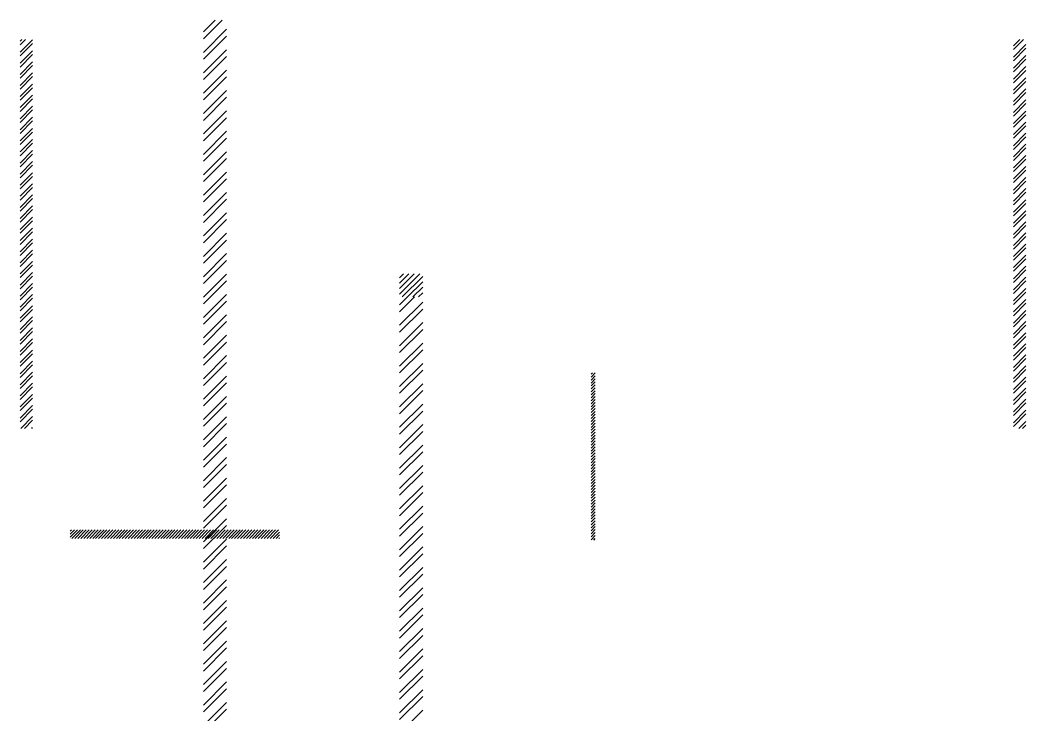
# Paper-space layout 'Layout1' of a CAD drawing. Extents: x -542 to 3071708, y -2912 to 2371007.
# Drawn here: x 143180 to 744430, y 514540 to 930078 of the extents above; entities that cross this region are included whole.
import ezdxf

# ---------------------------------------------------------------- set-up
doc = ezdxf.new("R2010")
doc.units = 0
doc.header["$LTSCALE"] = 500
doc.layers.get('0').update_dxf_attribs({"linetype": 'CONTINUOUS'})
doc.layers.add('FORM', color=1, linetype='CONTINUOUS')

# ---------------------------------------------------------------- blocks, each defined once
blk = doc.blocks.new('*X')
at = {"color": 0}
for p, q in [((2863.6, 18375.7), (2882.3, 18394.4)), ((2863.6, 18331.6), (2926.5, 18394.4)), ((2863.6, 18243.2), (3013.6, 18393.2)), ((14738.6, 18318.3), (14814.7, 18394.4)), ((14738.6, 18274.1), (14858.9, 18394.4)), ((2863.6, 18199), (3013.6, 18349)), ((14738.6, 18185.7), (14888.6, 18335.7)), ((2863.6, 18110.6), (3013.6, 18260.6)), ((14738.6, 18141.5), (14888.6, 18291.5)), ((2863.6, 18066.4), (3013.6, 18216.4)), ((14738.6, 18053.2), (14888.6, 18203.2)), ((2863.6, 17978), (3013.6, 18128)), ((14738.6, 18009), (14888.6, 18159)), ((2863.6, 17933.8), (3013.6, 18083.8)), ((14738.6, 17920.6), (14888.6, 18070.6)), ((2863.6, 17845.4), (3013.6, 17995.4)), ((14738.6, 17876.4), (14888.6, 18026.4)), ((2863.6, 17801.2), (3013.6, 17951.2)), ((14738.6, 17788), (14888.6, 17938)), ((2863.6, 17712.8), (3013.6, 17862.8)), ((14738.6, 17743.8), (14888.6, 17893.8)), ((2863.6, 17668.6), (3013.6, 17818.6)), ((14738.6, 17655.4), (14888.6, 17805.4)), ((2863.6, 17580.3), (3013.6, 17730.3)), ((14738.6, 17611.2), (14888.6, 17761.2)), ((2863.6, 17536.1), (3013.6, 17686.1)), ((14738.6, 17522.8), (14888.6, 17672.8)), ((2863.6, 17447.7), (3013.6, 17597.7)), ((14738.6, 17478.6), (14888.6, 17628.6)), ((2863.6, 17403.5), (3013.6, 17553.5)), ((14738.6, 17390.2), (14888.6, 17540.2)), ((2863.6, 17315.1), (3013.6, 17465.1)), ((14738.6, 17346), (14888.6, 17496)), ((2863.6, 17270.9), (3013.6, 17420.9)), ((14738.6, 17257.7), (14888.6, 17407.7)), ((2863.6, 17182.5), (3013.6, 17332.5)), ((14738.6, 17213.5), (14888.6, 17363.5)), ((2863.6, 17138.3), (3013.6, 17288.3)), ((14738.6, 17125.1), (14888.6, 17275.1)), ((2863.6, 17049.9), (3013.6, 17199.9)), ((14738.6, 17080.9), (14888.6, 17230.9)), ((2863.6, 17005.7), (3013.6, 17155.7)), ((14738.6, 16992.5), (14888.6, 17142.5)), ((2863.6, 16917.3), (3013.6, 17067.3)), ((14738.6, 16948.3), (14888.6, 17098.3)), ((2863.6, 16873.1), (3013.6, 17023.1)), ((14738.6, 16859.9), (14888.6, 17009.9)), ((2863.6, 16784.8), (3013.6, 16934.8)), ((14738.6, 16815.7), (14888.6, 16965.7)), ((2863.6, 16740.6), (3013.6, 16890.6)), ((14738.6, 16727.3), (14888.6, 16877.3)), ((2863.6, 16652.2), (3013.6, 16802.2)), ((14738.6, 16683.1), (14888.6, 16833.1)), ((2863.6, 16608), (3013.6, 16758)), ((14738.6, 16594.7), (14888.6, 16744.7)), ((2863.6, 16519.6), (3013.6, 16669.6)), ((14738.6, 16550.6), (14888.6, 16700.6)), ((2863.6, 16475.4), (3013.6, 16625.4)), ((14738.6, 16462.2), (14888.6, 16612.2)), ((2863.6, 16387), (3013.6, 16537)), ((14738.6, 16418), (14888.6, 16568)), ((2863.6, 16342.8), (3013.6, 16492.8)), ((14738.6, 16329.6), (14888.6, 16479.6)), ((2863.6, 16254.4), (3013.6, 16404.4)), ((14738.6, 16285.4), (14888.6, 16435.4)), ((2863.6, 16210.2), (3013.6, 16360.2)), ((14738.6, 16197), (14888.6, 16347)), ((14738.6, 16152.8), (14888.6, 16302.8)), ((2863.6, 16121.8), (3013.6, 16271.8)), ((2863.6, 16077.7), (3013.6, 16227.7)), ((14738.6, 16064.4), (14888.6, 16214.4)), ((14738.6, 16020.2), (14888.6, 16170.2)), ((2863.6, 15989.3), (3013.6, 16139.3)), ((2863.6, 15945.1), (3013.6, 16095.1)), ((14738.6, 15931.8), (14888.6, 16081.8)), ((14738.6, 15887.6), (14888.6, 16037.6)), ((2863.6, 15856.7), (3013.6, 16006.7)), ((2863.6, 15812.5), (3013.6, 15962.5)), ((14738.6, 15799.3), (14888.6, 15949.3)), ((14738.6, 15755.1), (14888.6, 15905.1)), ((2863.6, 15724.1), (3013.6, 15874.1)), ((2863.6, 15679.9), (3013.6, 15829.9)), ((14738.6, 15666.7), (14888.6, 15816.7)), ((14738.6, 15622.5), (14888.6, 15772.5)), ((2863.6, 15591.5), (3013.6, 15741.5)), ((2863.6, 15547.3), (3013.6, 15697.3)), ((14738.6, 15534.1), (14888.6, 15684.1)), ((14738.6, 15489.9), (14888.6, 15639.9)), ((2863.6, 15458.9), (3013.6, 15608.9)), ((2863.6, 15414.7), (3013.6, 15564.7)), ((14738.6, 15401.5), (14888.6, 15551.5)), ((14738.6, 15357.3), (14888.6, 15507.3)), ((2863.6, 15326.3), (3013.6, 15476.3)), ((2863.6, 15282.2), (3013.6, 15432.2)), ((14738.6, 15268.9), (14888.6, 15418.9)), ((14738.6, 15224.7), (14888.6, 15374.7)), ((2863.6, 15193.8), (3013.6, 15343.8)), ((2863.6, 15149.6), (3013.6, 15299.6)), ((14738.6, 15136.3), (14888.6, 15286.3)), ((14738.6, 15092.1), (14888.6, 15242.1)), ((2863.6, 15061.2), (3013.6, 15211.2)), ((2863.6, 15017), (3013.6, 15167)), ((14738.6, 15003.8), (14888.6, 15153.8)), ((14738.6, 14959.6), (14888.6, 15109.6)), ((2863.6, 14928.6), (3013.6, 15078.6)), ((2863.6, 14884.4), (3013.6, 15034.4)), ((14738.6, 14871.2), (14888.6, 15021.2)), ((14738.6, 14827), (14888.6, 14977)), ((2863.6, 14796), (3013.6, 14946)), ((2863.6, 14751.8), (3013.6, 14901.8)), ((14738.6, 14738.6), (14888.6, 14888.6)), ((14738.6, 14694.4), (14888.6, 14844.4)), ((2863.6, 14663.4), (3013.6, 14813.4)), ((2863.6, 14619.2), (3013.6, 14769.2)), ((14738.6, 14606), (14888.6, 14756)), ((14738.6, 14561.8), (14888.6, 14711.8)), ((2863.6, 14530.9), (3013.6, 14680.9)), ((2863.6, 14486.7), (3013.6, 14636.7)), ((14738.6, 14473.4), (14888.6, 14623.4)), ((14738.6, 14429.2), (14888.6, 14579.2)), ((2863.6, 14398.3), (3013.6, 14548.3)), ((2863.6, 14354.1), (3013.6, 14504.1)), ((14738.6, 14340.8), (14888.6, 14490.8)), ((14738.6, 14296.7), (14888.6, 14446.7)), ((2863.6, 14265.7), (3013.6, 14415.7)), ((9690.1, 14392.4), (9706.4, 14408.6)), ((9690.1, 14357), (9740.1, 14407)), ((2863.6, 14221.5), (3013.6, 14371.5)), ((9690.1, 14321.7), (9740.1, 14371.7)), ((9690.1, 14286.3), (9740.1, 14336.3)), ((14738.6, 14208.3), (14888.6, 14358.3)), ((14738.6, 14164.1), (14888.6, 14314.1)), ((2863.6, 14133.1), (3013.6, 14283.1)), ((9690.1, 14251), (9740.1, 14301)), ((9690.1, 14215.6), (9740.1, 14265.6)), ((2863.6, 14088.9), (3013.6, 14238.9)), ((9690.1, 14180.3), (9740.1, 14230.3)), ((9690.1, 14144.9), (9740.1, 14194.9)), ((14738.6, 14075.7), (14888.6, 14225.7)), ((2863.6, 14000.5), (3013.6, 14150.5)), ((9690.1, 14109.6), (9740.1, 14159.6)), ((9690.1, 14074.2), (9740.1, 14124.2)), ((14738.6, 14031.5), (14888.6, 14181.5)), ((2863.6, 13956.3), (3013.6, 14106.3)), ((9690.1, 14038.9), (9740.1, 14088.9)), ((9690.1, 14003.5), (9740.1, 14053.5)), ((14738.6, 13943.1), (14888.6, 14093.1)), ((2863.6, 13867.9), (3013.6, 14017.9)), ((9690.1, 13968.1), (9740.1, 14018.1)), ((14738.6, 13898.9), (14888.6, 14048.9)), ((2863.6, 13823.7), (3013.6, 13973.7)), ((9690.1, 13932.8), (9740.1, 13982.8)), ((9690.1, 13897.4), (9740.1, 13947.4)), ((14738.6, 13810.5), (14888.6, 13960.5)), ((2872.7, 13744.4), (3013.6, 13885.4)), ((9690.1, 13862.1), (9740.1, 13912.1)), ((9690.1, 13826.7), (9740.1, 13876.7)), ((14738.6, 13766.3), (14888.6, 13916.3)), ((2916.9, 13744.4), (3013.6, 13841.2)), ((9690.1, 13791.4), (9740.1, 13841.4)), ((9690.1, 13756), (9740.1, 13806)), ((14805.1, 13744.4), (14888.6, 13827.9)), ((3005.2, 13744.4), (3013.6, 13752.8)), ((9690.1, 13720.7), (9740.1, 13770.7)), ((9690.1, 13685.3), (9740.1, 13735.3)), ((14849.3, 13744.4), (14888.6, 13783.7)), ((9690.1, 13649.9), (9740.1, 13699.9)), ((9690.1, 13614.6), (9740.1, 13664.6)), ((9690.1, 13579.2), (9740.1, 13629.2)), ((9690.1, 13543.9), (9740.1, 13593.9)), ((9690.1, 13508.5), (9740.1, 13558.5)), ((9690.1, 13473.2), (9740.1, 13523.2)), ((9690.1, 13437.8), (9740.1, 13487.8)), ((9690.1, 13402.5), (9740.1, 13452.5)), ((9690.1, 13367.1), (9740.1, 13417.1)), ((9690.1, 13331.7), (9740.1, 13381.7)), ((9690.1, 13296.4), (9740.1, 13346.4)), ((9690.1, 13261), (9740.1, 13311)), ((9690.1, 13225.7), (9740.1, 13275.7)), ((9690.1, 13190.3), (9740.1, 13240.3)), ((9690.1, 13155), (9740.1, 13205)), ((9690.1, 13119.6), (9740.1, 13169.6)), ((9690.1, 13084.3), (9740.1, 13134.3)), ((9690.1, 13048.9), (9740.1, 13098.9)), ((9690.1, 13013.5), (9740.1, 13063.5)), ((9690.1, 12978.2), (9740.1, 13028.2)), ((9690.1, 12942.8), (9740.1, 12992.8)), ((9690.1, 12907.5), (9740.1, 12957.5)), ((9690.1, 12872.1), (9740.1, 12922.1)), ((9690.1, 12836.8), (9740.1, 12886.8)), ((9690.1, 12801.4), (9740.1, 12851.4)), ((9690.1, 12766.1), (9740.1, 12816.1)), ((9690.1, 12730.7), (9740.1, 12780.7)), ((9690.1, 12695.3), (9740.1, 12745.3)), ((9690.1, 12660), (9740.1, 12710)), ((9690.1, 12624.6), (9740.1, 12674.6)), ((9690.1, 12589.3), (9740.1, 12639.3)), ((9690.1, 12553.9), (9740.1, 12603.9)), ((9690.1, 12518.6), (9740.1, 12568.6)), ((3463.6, 12443.8), (3548.4, 12528.6)), ((3463.6, 12479.2), (3513, 12528.6)), ((3463.6, 12514.6), (3477.7, 12528.6)), ((3483.7, 12428.6), (3583.7, 12528.6)), ((3519.1, 12428.6), (3619.1, 12528.6)), ((3554.4, 12428.6), (3654.4, 12528.6)), ((3589.8, 12428.6), (3689.8, 12528.6)), ((3625.2, 12428.6), (3725.2, 12528.6)), ((3660.5, 12428.6), (3760.5, 12528.6)), ((3695.9, 12428.6), (3795.9, 12528.6)), ((3731.2, 12428.6), (3831.2, 12528.6)), ((3766.6, 12428.6), (3866.6, 12528.6)), ((3801.9, 12428.6), (3901.9, 12528.6)), ((3837.3, 12428.6), (3937.3, 12528.6)), ((3872.6, 12428.6), (3972.6, 12528.6)), ((3908, 12428.6), (4008, 12528.6)), ((3943.4, 12428.6), (4043.4, 12528.6)), ((3978.7, 12428.6), (4078.7, 12528.6)), ((4014.1, 12428.6), (4114.1, 12528.6)), ((4049.4, 12428.6), (4149.4, 12528.6)), ((4084.8, 12428.6), (4184.8, 12528.6)), ((4120.1, 12428.6), (4220.1, 12528.6)), ((4155.5, 12428.6), (4255.5, 12528.6)), ((4190.8, 12428.6), (4290.8, 12528.6)), ((4226.2, 12428.6), (4326.2, 12528.6)), ((4261.6, 12428.6), (4361.6, 12528.6)), ((4296.9, 12428.6), (4396.9, 12528.6)), ((4332.3, 12428.6), (4432.3, 12528.6)), ((4367.6, 12428.6), (4467.6, 12528.6)), ((4403, 12428.6), (4503, 12528.6)), ((4438.3, 12428.6), (4538.3, 12528.6)), ((4473.7, 12428.6), (4573.7, 12528.6)), ((4509, 12428.6), (4609, 12528.6)), ((4544.4, 12428.6), (4644.4, 12528.6)), ((4579.8, 12428.6), (4679.8, 12528.6)), ((4615.1, 12428.6), (4715.1, 12528.6)), ((4650.5, 12428.6), (4750.5, 12528.6)), ((4685.8, 12428.6), (4785.8, 12528.6)), ((4721.2, 12428.6), (4821.2, 12528.6)), ((4756.5, 12428.6), (4856.5, 12528.6)), ((4791.9, 12428.6), (4891.9, 12528.6)), ((4827.2, 12428.6), (4927.2, 12528.6)), ((4862.6, 12428.6), (4962.6, 12528.6)), ((4898, 12428.6), (4998, 12528.6)), ((4933.3, 12428.6), (5033.3, 12528.6)), ((4968.7, 12428.6), (5068.7, 12528.6)), ((5004, 12428.6), (5104, 12528.6)), ((5039.4, 12428.6), (5139.4, 12528.6)), ((5074.7, 12428.6), (5174.7, 12528.6)), ((5110.1, 12428.6), (5210.1, 12528.6)), ((5145.4, 12428.6), (5245.4, 12528.6)), ((5180.8, 12428.6), (5280.8, 12528.6)), ((5216.1, 12428.6), (5316.1, 12528.6)), ((5251.5, 12428.6), (5351.5, 12528.6)), ((5286.9, 12428.6), (5386.9, 12528.6)), ((5322.2, 12428.6), (5422.2, 12528.6)), ((5357.6, 12428.6), (5457.6, 12528.6)), ((5392.9, 12428.6), (5492.9, 12528.6)), ((5428.3, 12428.6), (5528.3, 12528.6)), ((5463.6, 12428.6), (5563.6, 12528.6)), ((5499, 12428.6), (5599, 12528.6)), ((5534.3, 12428.6), (5634.3, 12528.6)), ((5569.7, 12428.6), (5669.7, 12528.6)), ((5605.1, 12428.6), (5705.1, 12528.6)), ((5640.4, 12428.6), (5740.4, 12528.6)), ((5675.8, 12428.6), (5775.8, 12528.6)), ((5711.1, 12428.6), (5811.1, 12528.6)), ((5746.5, 12428.6), (5846.5, 12528.6)), ((5781.8, 12428.6), (5881.8, 12528.6)), ((5817.2, 12428.6), (5917.2, 12528.6)), ((5852.5, 12428.6), (5952.5, 12528.6)), ((5887.9, 12428.6), (5963.6, 12504.3)), ((9690.1, 12483.2), (9740.1, 12533.2)), ((9690.1, 12447.9), (9740.1, 12497.9)), ((5923.3, 12428.6), (5963.6, 12469)), ((5958.6, 12428.6), (5963.6, 12433.6)), ((9690.1, 12412.5), (9740.1, 12462.5)), ((9721.6, 12408.6), (9740.1, 12427.2)), ((2738.6, 10030.6), (2815.9, 10107.9)), ((2738.6, 9986.4), (2860.1, 10107.9)), ((2738.6, 9898), (2888.6, 10048)), ((2738.6, 9853.9), (2888.6, 10003.9)), ((2738.6, 9765.5), (2888.6, 9915.5)), ((2738.6, 9721.3), (2888.6, 9871.3)), ((2738.6, 9632.9), (2888.6, 9782.9)), ((2738.6, 9588.7), (2888.6, 9738.7)), ((2738.6, 9500.3), (2888.6, 9650.3)), ((2738.6, 9456.1), (2888.6, 9606.1)), ((2738.6, 9367.7), (2888.6, 9517.7)), ((2738.6, 9323.5), (2888.6, 9473.5)), ((2738.6, 9235.1), (2888.6, 9385.1)), ((2738.6, 9190.9), (2888.6, 9340.9)), ((2738.6, 9102.6), (2888.6, 9252.6)), ((2738.6, 9058.4), (2888.6, 9208.4)), ((2738.6, 8970), (2888.6, 9120)), ((2738.6, 8925.8), (2888.6, 9075.8)), ((2738.6, 8837.4), (2888.6, 8987.4)), ((2738.6, 8793.2), (2888.6, 8943.2)), ((2738.6, 8704.8), (2888.6, 8854.8)), ((2738.6, 8660.6), (2888.6, 8810.6)), ((2738.6, 8572.2), (2888.6, 8722.2)), ((2738.6, 8528), (2888.6, 8678)), ((2738.6, 8439.6), (2888.6, 8589.6)), ((2738.6, 8395.4), (2888.6, 8545.4)), ((2738.6, 8307.1), (2888.6, 8457.1)), ((4013.6, 8326.9), (4144.6, 8457.9)), ((4013.6, 8362.3), (4109.2, 8457.9)), ((4013.6, 8397.7), (4073.8, 8457.9)), ((4013.6, 8433), (4038.5, 8457.9)), ((4029.9, 8307.9), (4163.6, 8441.6)), ((2738.6, 8262.9), (2888.6, 8412.9)), ((4065.3, 8307.9), (4163.6, 8406.2)), ((4100.6, 8307.9), (4163.6, 8370.9)), ((2738.6, 8174.5), (2888.6, 8324.5)), ((4013.6, 8256.2), (4065.3, 8307.9)), ((4013.6, 8212), (4109.5, 8307.9)), ((4136, 8307.9), (4163.6, 8335.5)), ((2738.6, 8130.3), (2888.6, 8280.3)), ((4013.6, 8123.7), (4163.6, 8273.7)), ((2738.6, 8041.9), (2888.6, 8191.9)), ((4013.6, 8079.5), (4163.6, 8229.5)), ((2738.6, 7997.7), (2888.6, 8147.7)), ((4013.6, 7991.1), (4163.6, 8141.1)), ((2738.6, 7909.3), (2888.6, 8059.3)), ((4013.6, 7946.9), (4163.6, 8096.9)), ((2738.6, 7865.1), (2888.6, 8015.1)), ((4013.6, 7858.5), (4163.6, 8008.5)), ((2738.6, 7776.7), (2888.6, 7926.7)), ((4013.6, 7814.3), (4163.6, 7964.3)), ((2738.6, 7732.5), (2888.6, 7882.5)), ((4013.6, 7725.9), (4163.6, 7875.9)), ((2738.6, 7644.1), (2888.6, 7794.1)), ((4013.6, 7681.7), (4163.6, 7831.7)), ((2738.6, 7600), (2888.6, 7750)), ((4013.6, 7593.3), (4163.6, 7743.3)), ((2738.6, 7511.6), (2888.6, 7661.6)), ((4013.6, 7549.1), (4163.6, 7699.1)), ((2738.6, 7467.4), (2888.6, 7617.4)), ((4013.6, 7460.7), (4163.6, 7610.7)), ((2738.6, 7379), (2888.6, 7529)), ((4013.6, 7416.5), (4163.6, 7566.5)), ((2738.6, 7334.8), (2888.6, 7484.8)), ((4013.6, 7328.2), (4163.6, 7478.2)), ((2738.6, 7246.4), (2888.6, 7396.4)), ((4013.6, 7284), (4163.6, 7434)), ((2738.6, 7202.2), (2888.6, 7352.2)), ((4013.6, 7195.6), (4163.6, 7345.6)), ((2738.6, 7113.8), (2888.6, 7263.8)), ((4013.6, 7151.4), (4163.6, 7301.4)), ((2738.6, 7069.6), (2888.6, 7219.6)), ((4013.6, 7063), (4163.6, 7213)), ((2738.6, 6981.2), (2888.6, 7131.2)), ((4013.6, 7018.8), (4163.6, 7168.8)), ((2738.6, 6937), (2888.6, 7087)), ((4013.6, 6930.4), (4163.6, 7080.4)), ((2738.6, 6848.7), (2888.6, 6998.7)), ((4013.6, 6886.2), (4163.6, 7036.2)), ((2738.6, 6804.5), (2888.6, 6954.5)), ((4013.6, 6797.8), (4163.6, 6947.8)), ((2738.6, 6716.1), (2888.6, 6866.1)), ((4013.6, 6753.6), (4163.6, 6903.6)), ((2738.6, 6671.9), (2888.6, 6821.9)), ((4013.6, 6665.2), (4163.6, 6815.2)), ((2738.6, 6583.5), (2888.6, 6733.5)), ((4013.6, 6621), (4163.6, 6771)), ((2738.6, 6539.3), (2888.6, 6689.3)), ((4013.6, 6532.7), (4163.6, 6682.7)), ((2738.6, 6450.9), (2888.6, 6600.9)), ((4013.6, 6488.5), (4163.6, 6638.5)), ((2738.6, 6406.7), (2888.6, 6556.7)), ((4013.6, 6400.1), (4163.6, 6550.1)), ((4013.6, 6355.9), (4163.6, 6505.9)), ((2738.6, 6318.3), (2888.6, 6468.3)), ((2738.6, 6274.1), (2888.6, 6424.1)), ((4013.6, 6267.5), (4163.6, 6417.5)), ((4013.6, 6223.3), (4163.6, 6373.3)), ((2738.6, 6185.7), (2888.6, 6335.7)), ((2738.6, 6141.5), (2888.6, 6291.5)), ((4013.6, 6134.9), (4163.6, 6284.9)), ((4013.6, 6090.7), (4163.6, 6240.7)), ((2738.6, 6053.2), (2888.6, 6203.2)), ((2738.6, 6009), (2888.6, 6159)), ((4013.6, 6002.3), (4163.6, 6152.3)), ((4013.6, 5958.1), (4163.6, 6108.1)), ((2738.6, 5920.6), (2888.6, 6070.6)), ((2738.6, 5876.4), (2888.6, 6026.4)), ((4013.6, 5869.7), (4163.6, 6019.7)), ((4013.6, 5825.6), (4163.6, 5975.6)), ((2738.6, 5788), (2888.6, 5938)), ((2738.6, 5743.8), (2888.6, 5893.8)), ((4013.6, 5737.2), (4163.6, 5887.2)), ((4013.6, 5693), (4163.6, 5843)), ((2738.6, 5655.4), (2888.6, 5805.4)), ((2738.6, 5611.2), (2888.6, 5761.2)), ((4013.6, 5604.6), (4163.6, 5754.6)), ((4013.6, 5560.4), (4163.6, 5710.4)), ((2738.6, 5522.8), (2888.6, 5672.8)), ((2738.6, 5478.6), (2888.6, 5628.6)), ((4013.6, 5472), (4163.6, 5622))]:
    blk.add_line(p, q, dxfattribs=at)

psp = doc.layouts.get("Layout1")

# ---------------------------------------------------------------- block references
at = {"color": 0, "xscale": 50, "yscale": 50, "zscale": 50}
psp.add_blockref('*X', (0, -1298), dxfattribs=at)
at = {"layer": 'FORM', "color": 0, "xscale": 92, "yscale": 92, "zscale": 92}
psp.add_blockref('*X', (786, 150), dxfattribs=at)

doc.saveas('drawing.dxf')
